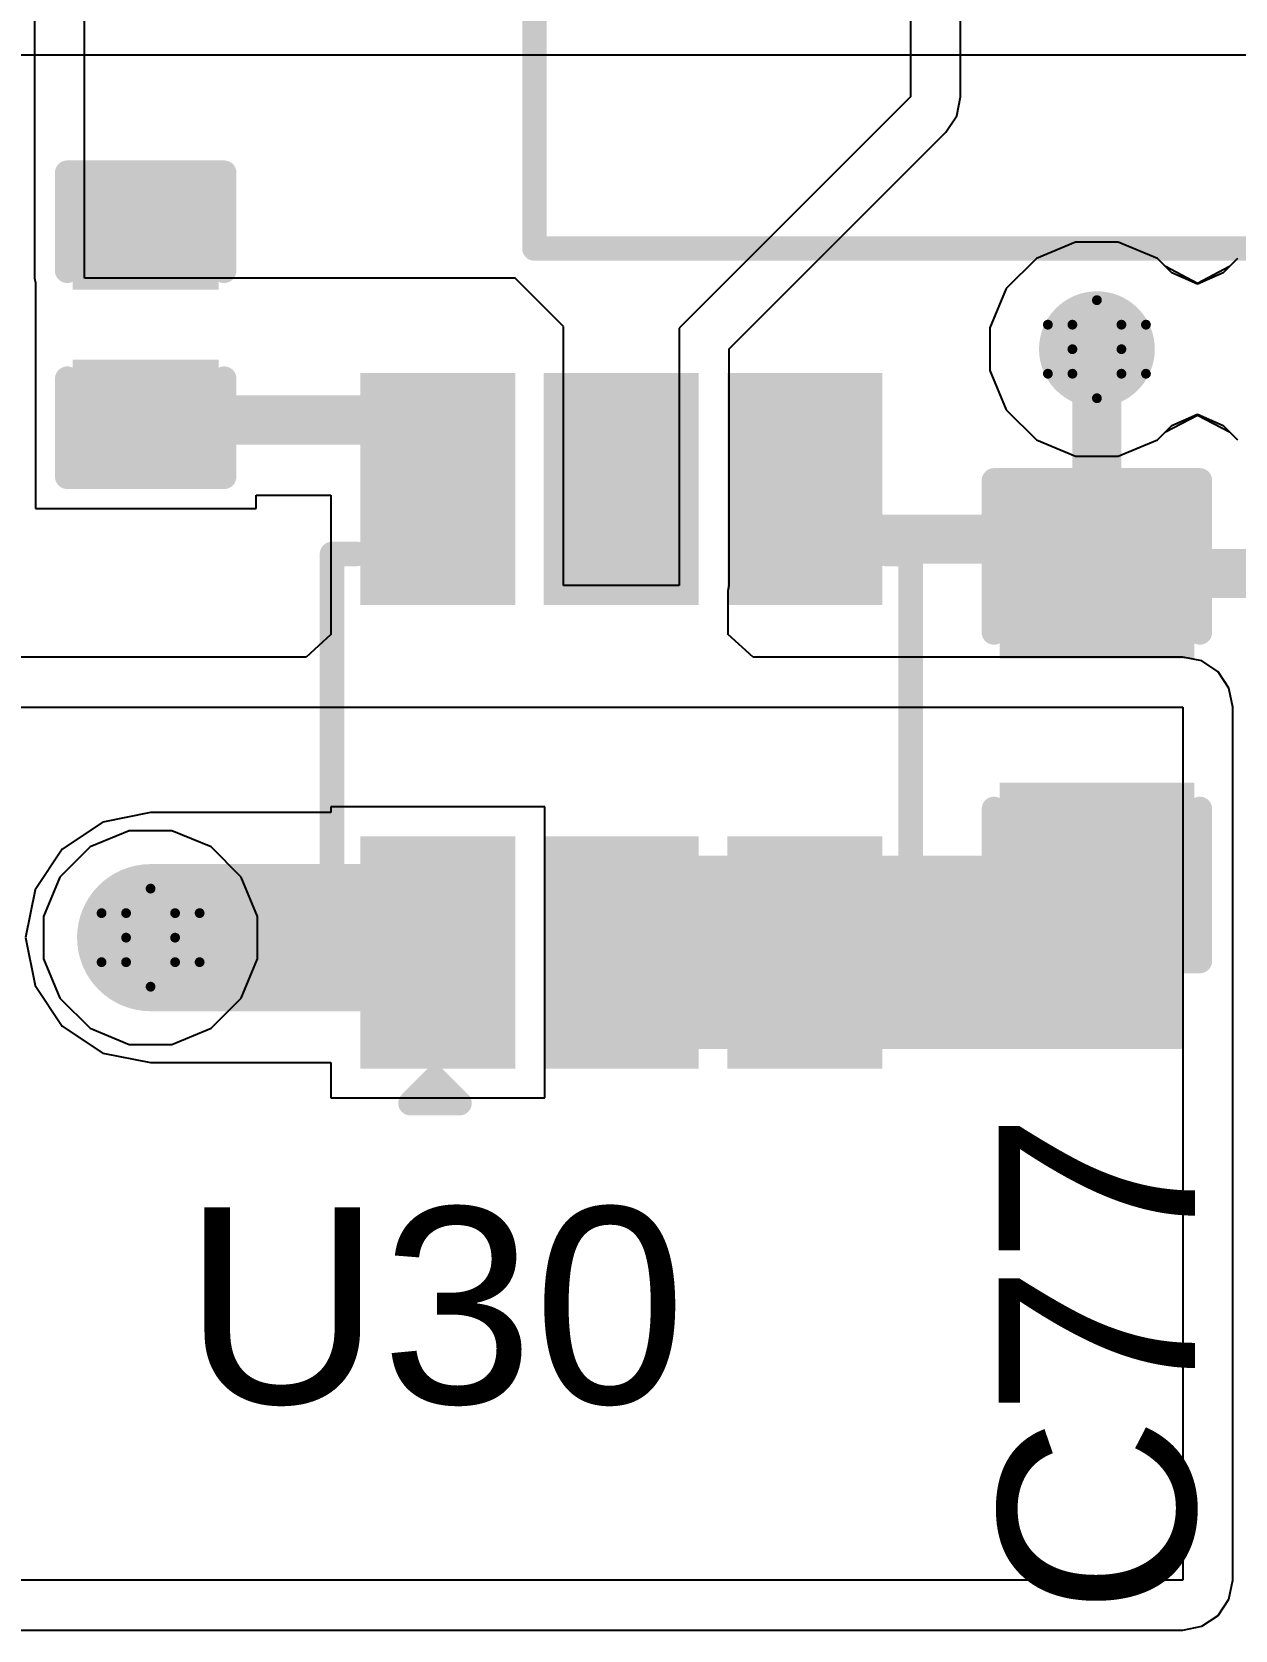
# Model space of a CAD drawing. Header units: inches. Extents: x 24 to 500, y 68 to 269.
# Drawn here: x 364.38 to 370.62, y 108.94 to 117.21 of the extents above; entities that cross this region are included whole.
import ezdxf

# ---------------------------------------------------------------- set-up
doc = ezdxf.new("R2010")
doc.units = ezdxf.units.IN
for name, color, linetype in [('Bottom Layer', 5, 'Continuous'), ('Drill Drawing', 1, 'Continuous'), ('Layer 1', 16, 'Continuous'), ('Layer 2', 76, 'Continuous'), ('Top Layer', 1, 'Continuous'), ('Top Overlay', 2, 'Continuous'), ('Top Paste', 8, 'Continuous'), ('Top Solder', 216, 'Continuous'), ('Via Holes', 16, 'Continuous')]:
    doc.layers.add(name, color=color, linetype=linetype)
doc.styles.add('Arial', font='', dxfattribs={"height": 0.2})
doc.styles.get('Arial').set_extended_font_data('Arial')

# ---------------------------------------------------------------- blocks, each defined once
blk = doc.blocks.new('TSOT_23_6_67')
at = {"layer": 'Top Layer'}
for points in [[(-1.70000041, 1.2500102), (-0.69999987, 1.2500102), (-0.69999987, 0.6500113999999999), (-1.70000041, 0.6500113999999999)], [(0.69999479, 1.2500102), (1.69999533, 1.2500102), (1.69999533, 0.6500113999999999), (0.69999479, 0.6500113999999999)], [(-1.70000041, 0.2999994), (-0.69999987, 0.2999994), (-0.69999987, -0.2999994), (-1.70000041, -0.2999994)], [(0.69999479, 0.2999994), (1.69999533, 0.2999994), (1.69999533, -0.2999994), (0.69999479, -0.2999994)], [(-1.70000041, -0.6500113999999999), (-0.69999987, -0.6500113999999999), (-0.69999987, -1.2500102), (-1.70000041, -1.2500102)], [(0.69999479, -0.6500113999999999), (1.69999533, -0.6500113999999999), (1.69999533, -1.2500102), (0.69999479, -1.2500102)]]:
    blk.add_hatch(color=1, dxfattribs=at).paths.add_polyline_path(points)
at = {"layer": 'Top Paste'}
for points in [[(-1.70000041, 1.2500102), (-0.69999987, 1.2500102), (-0.69999987, 0.6500113999999999), (-1.70000041, 0.6500113999999999)], [(0.69999479, 1.2500102), (1.69999533, 1.2500102), (1.69999533, 0.6500113999999999), (0.69999479, 0.6500113999999999)], [(-1.70000041, 0.2999994), (-0.69999987, 0.2999994), (-0.69999987, -0.2999994), (-1.70000041, -0.2999994)], [(0.69999479, 0.2999994), (1.69999533, 0.2999994), (1.69999533, -0.2999994), (0.69999479, -0.2999994)], [(-1.70000041, -0.6500113999999999), (-0.69999987, -0.6500113999999999), (-0.69999987, -1.2500102), (-1.70000041, -1.2500102)], [(0.69999479, -0.6500113999999999), (1.69999533, -0.6500113999999999), (1.69999533, -1.2500102), (0.69999479, -1.2500102)]]:
    blk.add_hatch(color=8, dxfattribs=at).paths.add_polyline_path(points)
at = {"layer": 'Top Solder'}
for points in [[(-1.80160041, 1.3516102), (-0.5983998700000001, 1.3516102), (-0.5983998700000001, 0.5484114), (-1.80160041, 0.5484114)], [(0.59839479, 1.3516102), (1.80159533, 1.3516102), (1.80159533, 0.5484114), (0.59839479, 0.5484114)], [(-1.80160041, 0.4015993999999999), (-0.5983998700000001, 0.4015993999999999), (-0.5983998700000001, -0.4015993999999999), (-1.80160041, -0.4015993999999999)], [(0.59839479, 0.4015993999999999), (1.80159533, 0.4015993999999999), (1.80159533, -0.4015993999999999), (0.59839479, -0.4015993999999999)], [(-1.80160041, -0.5484114), (-0.5983998700000001, -0.5484114), (-0.5983998700000001, -1.3516102), (-1.80160041, -1.3516102)], [(0.59839479, -0.5484114), (1.80159533, -0.5484114), (1.80159533, -1.3516102), (0.59839479, -1.3516102)]]:
    blk.add_hatch(color=216, dxfattribs=at).paths.add_polyline_path(points)
at = {"layer": 'Top Overlay'}
for points in [[(-0.8636025399999999, 1.4986, 0.127, 0.127, 0), (-0.8636025399999999, 1.3716, 0.127, 0.127, 0)], [(-0.8636025399999999, 1.4986, 0.127, 0.127, 0), (0.8635974599999999, 1.4986, 0.127, 0.127, 0)], [(0.8635974599999999, 1.4986, 0.127, 0.127, 0), (0.8635974599999999, 1.3716, 0.127, 0.127, 0)], [(-1.98120254, 1.0922, 0.127, 0.127, 0), (-1.85420254, 0.9652, 0.127, 0.127, 0)], [(-1.98120254, 1.0922, 0.127, 0.127, 0), (-1.98120254, 0.8382, 0.127, 0.127, 0)], [(-1.85420254, 0.9652, 0.127, 0.127, 0), (-1.98120254, 0.8382, 0.127, 0.127, 0)], [(-0.8636025399999999, -1.3716, 0.127, 0.127, 0), (-0.8636025399999999, -1.4986, 0.127, 0.127, 0)], [(0.8635974599999999, -1.3716, 0.127, 0.127, 0), (0.8635974599999999, -1.4986, 0.127, 0.127, 0)], [(-0.8636025399999999, -1.4986, 0.127, 0.127, 0), (0.8635974599999999, -1.4986, 0.127, 0.127, 0)]]:
    blk.add_lwpolyline(points, format="xyseb", dxfattribs=at)
for points in [[(-0.89535254, 1.4986, 0.0635, 0.0635, 1), (-0.8318525399999999, 1.4986, 0.0635, 0.0635, 1)], [(-0.89535254, 1.4986, 0.0635, 0.0635, 1), (-0.8318525399999999, 1.4986, 0.0635, 0.0635, 1)], [(0.8318474599999999, 1.4986, 0.0635, 0.0635, 1), (0.89534746, 1.4986, 0.0635, 0.0635, 1)], [(0.8318474599999999, 1.4986, 0.0635, 0.0635, 1), (0.89534746, 1.4986, 0.0635, 0.0635, 1)], [(-0.89535254, 1.3716, 0.0635, 0.0635, 1), (-0.8318525399999999, 1.3716, 0.0635, 0.0635, 1)], [(0.8318474599999999, 1.3716, 0.0635, 0.0635, 1), (0.89534746, 1.3716, 0.0635, 0.0635, 1)], [(-2.01295254, 1.0922, 0.0635, 0.0635, 1), (-1.94945254, 1.0922, 0.0635, 0.0635, 1)], [(-2.01295254, 1.0922, 0.0635, 0.0635, 1), (-1.94945254, 1.0922, 0.0635, 0.0635, 1)], [(-1.88595254, 0.9652, 0.0635, 0.0635, 1), (-1.82245254, 0.9652, 0.0635, 0.0635, 1)], [(-1.88595254, 0.9652, 0.0635, 0.0635, 1), (-1.82245254, 0.9652, 0.0635, 0.0635, 1)], [(-2.01295254, 0.8382, 0.0635, 0.0635, 1), (-1.94945254, 0.8382, 0.0635, 0.0635, 1)], [(-2.01295254, 0.8382, 0.0635, 0.0635, 1), (-1.94945254, 0.8382, 0.0635, 0.0635, 1)], [(-0.89535254, -1.3716, 0.0635, 0.0635, 1), (-0.8318525399999999, -1.3716, 0.0635, 0.0635, 1)], [(0.8318474599999999, -1.3716, 0.0635, 0.0635, 1), (0.89534746, -1.3716, 0.0635, 0.0635, 1)], [(-0.89535254, -1.4986, 0.0635, 0.0635, 1), (-0.8318525399999999, -1.4986, 0.0635, 0.0635, 1)], [(-0.89535254, -1.4986, 0.0635, 0.0635, 1), (-0.8318525399999999, -1.4986, 0.0635, 0.0635, 1)], [(0.8318474599999999, -1.4986, 0.0635, 0.0635, 1), (0.89534746, -1.4986, 0.0635, 0.0635, 1)], [(0.8318474599999999, -1.4986, 0.0635, 0.0635, 1), (0.89534746, -1.4986, 0.0635, 0.0635, 1)]]:
    blk.add_lwpolyline(points, format="xyseb", close=True, dxfattribs=at)
blk = doc.blocks.new('YPRH0704_4R7M_175')
at = {"layer": 'Top Layer'}
for points in [[(-3.999998349999999, 1.0999978), (-2.39999901, 1.0999978), (-2.39999901, -1.10000288), (-3.999998349999999, -1.10000288)], [(2.39998885, 1.0999978), (3.99998819, 1.0999978), (3.99998819, -1.10000288), (2.39998885, -1.10000288)]]:
    blk.add_hatch(color=1, dxfattribs=at).paths.add_polyline_path(points)
at = {"layer": 'Top Paste'}
for points in [[(-3.999998349999999, 1.0999978), (-2.39999901, 1.0999978), (-2.39999901, -1.10000288), (-3.999998349999999, -1.10000288)], [(2.39998885, 1.0999978), (3.99998819, 1.0999978), (3.99998819, -1.10000288), (2.39998885, -1.10000288)]]:
    blk.add_hatch(color=8, dxfattribs=at).paths.add_polyline_path(points)
at = {"layer": 'Top Solder'}
for points in [[(-4.10159835, 1.2015978), (-2.29839901, 1.2015978), (-2.29839901, -1.20160288), (-4.10159835, -1.20160288)], [(2.29838885, 1.2015978), (4.10158819, 1.2015978), (4.10158819, -1.20160288), (2.29838885, -1.20160288)]]:
    blk.add_hatch(color=216, dxfattribs=at).paths.add_polyline_path(points)
at = {"layer": 'Top Overlay'}
for points in [[(-3.64998508, 1.77799746, 0.127, 0.127, 0), (-3.64998508, 3.64997746, 0.127, 0.127, 0)], [(-3.64998508, 3.64997746, 0.127, 0.127, 0), (3.650025719999999, 3.64997746, 0.127, 0.127, 0)], [(3.650025719999999, 1.77799746, 0.127, 0.127, 0), (3.650025719999999, 3.64997746, 0.127, 0.127, 0)], [(-3.64998508, -3.64998254, 0.127, 0.127, 0), (-3.64998508, -1.77800254, 0.127, 0.127, 0)], [(3.650025719999999, -3.64998254, 0.127, 0.127, 0), (3.650025719999999, -1.77800254, 0.127, 0.127, 0)], [(-3.64998508, -3.64998254, 0.127, 0.127, 0), (3.650025719999999, -3.64998254, 0.127, 0.127, 0)]]:
    blk.add_lwpolyline(points, format="xyseb", dxfattribs=at)
for points in [[(-3.68173508, 3.64997746, 0.0635, 0.0635, 1), (-3.61823508, 3.64997746, 0.0635, 0.0635, 1)], [(-3.68173508, 3.64997746, 0.0635, 0.0635, 1), (-3.61823508, 3.64997746, 0.0635, 0.0635, 1)], [(3.61827572, 3.64997746, 0.0635, 0.0635, 1), (3.68177572, 3.64997746, 0.0635, 0.0635, 1)], [(3.61827572, 3.64997746, 0.0635, 0.0635, 1), (3.68177572, 3.64997746, 0.0635, 0.0635, 1)], [(-3.68173508, 1.77799746, 0.0635, 0.0635, 1), (-3.61823508, 1.77799746, 0.0635, 0.0635, 1)], [(3.61827572, 1.77799746, 0.0635, 0.0635, 1), (3.68177572, 1.77799746, 0.0635, 0.0635, 1)], [(-3.68173508, -1.77800254, 0.0635, 0.0635, 1), (-3.61823508, -1.77800254, 0.0635, 0.0635, 1)], [(3.61827572, -1.77800254, 0.0635, 0.0635, 1), (3.68177572, -1.77800254, 0.0635, 0.0635, 1)], [(-3.68173508, -3.64998254, 0.0635, 0.0635, 1), (-3.61823508, -3.64998254, 0.0635, 0.0635, 1)], [(-3.68173508, -3.64998254, 0.0635, 0.0635, 1), (-3.61823508, -3.64998254, 0.0635, 0.0635, 1)], [(3.61827572, -3.64998254, 0.0635, 0.0635, 1), (3.68177572, -3.64998254, 0.0635, 0.0635, 1)], [(3.61827572, -3.64998254, 0.0635, 0.0635, 1), (3.68177572, -3.64998254, 0.0635, 0.0635, 1)]]:
    blk.add_lwpolyline(points, format="xyseb", close=True, dxfattribs=at)
blk = doc.blocks.new('C___0603_235')
at = {"layer": 'Top Layer'}
for points in [[(-0.38099746, 0.4445), (-0.38099746, -0.4445), (-1.14299746, -0.4445), (-1.14299746, 0.4445)], [(1.14300254, 0.4445), (1.14300254, -0.4445), (0.38100254, -0.4445), (0.38100254, 0.4445)]]:
    blk.add_hatch(color=1, dxfattribs=at).paths.add_polyline_path(points)
at = {"layer": 'Top Paste'}
for points in [[(-0.38099746, 0.4445), (-0.38099746, -0.4445), (-1.14299746, -0.4445), (-1.14299746, 0.4445)], [(1.14300254, 0.4445), (1.14300254, -0.4445), (0.38100254, -0.4445), (0.38100254, 0.4445)]]:
    blk.add_hatch(color=8, dxfattribs=at).paths.add_polyline_path(points)
at = {"layer": 'Top Solder'}
for points in [[(-0.32099758, 0.50449988), (-0.32099758, -0.50449988), (-1.20299734, -0.50449988), (-1.20299734, 0.50449988)], [(1.20300242, 0.50449988), (1.20300242, -0.50449988), (0.32100266, -0.50449988), (0.32100266, 0.50449988)]]:
    blk.add_hatch(color=216, dxfattribs=at).paths.add_polyline_path(points)
at = {"layer": 'Top Overlay'}
for points in [[(-1.24459746, -0.5334, 0.127, 0.127, 0), (-1.24459746, 0.5334, 0.127, 0.127, 0)], [(-0.4571974599999999, 0.5334, 0.127, 0.127, 0), (-1.24459746, 0.5334, 0.127, 0.127, 0)], [(1.24460254, 0.5334, 0.127, 0.127, 0), (0.45720254, 0.5334, 0.127, 0.127, 0)], [(1.24460254, -0.5334, 0.127, 0.127, 0), (1.24460254, 0.5334, 0.127, 0.127, 0)], [(-0.4571974599999999, -0.5334, 0.127, 0.127, 0), (-1.24459746, -0.5334, 0.127, 0.127, 0)], [(1.24460254, -0.5334, 0.127, 0.127, 0), (0.45720254, -0.5334, 0.127, 0.127, 0)]]:
    blk.add_lwpolyline(points, format="xyseb", dxfattribs=at)
for points in [[(-1.27634746, 0.5334, 0.0635, 0.0635, 1), (-1.21284746, 0.5334, 0.0635, 0.0635, 1)], [(-1.27634746, 0.5334, 0.0635, 0.0635, 1), (-1.21284746, 0.5334, 0.0635, 0.0635, 1)], [(-0.48894746, 0.5334, 0.0635, 0.0635, 1), (-0.42544746, 0.5334, 0.0635, 0.0635, 1)], [(0.42545254, 0.5334, 0.0635, 0.0635, 1), (0.4889525399999999, 0.5334, 0.0635, 0.0635, 1)], [(1.21285254, 0.5334, 0.0635, 0.0635, 1), (1.27635254, 0.5334, 0.0635, 0.0635, 1)], [(1.21285254, 0.5334, 0.0635, 0.0635, 1), (1.27635254, 0.5334, 0.0635, 0.0635, 1)], [(-1.27634746, -0.5334, 0.0635, 0.0635, 1), (-1.21284746, -0.5334, 0.0635, 0.0635, 1)], [(-1.27634746, -0.5334, 0.0635, 0.0635, 1), (-1.21284746, -0.5334, 0.0635, 0.0635, 1)], [(-0.48894746, -0.5334, 0.0635, 0.0635, 1), (-0.42544746, -0.5334, 0.0635, 0.0635, 1)], [(0.42545254, -0.5334, 0.0635, 0.0635, 1), (0.4889525399999999, -0.5334, 0.0635, 0.0635, 1)], [(1.21285254, -0.5334, 0.0635, 0.0635, 1), (1.27635254, -0.5334, 0.0635, 0.0635, 1)], [(1.21285254, -0.5334, 0.0635, 0.0635, 1), (1.27635254, -0.5334, 0.0635, 0.0635, 1)]]:
    blk.add_lwpolyline(points, format="xyseb", close=True, dxfattribs=at)
blk = doc.blocks.new('C___0402_236')
at = {"layer": 'Top Layer'}
for points in [[(-0.69849492, -0.3175), (-0.69849492, 0.3174999999999999), (-0.2412949200000001, 0.3175), (-0.2412949199999999, -0.3174999999999999)], [(0.24130508, -0.3175), (0.2413050799999999, 0.3174999999999999), (0.6985050799999999, 0.3175), (0.6985050799999999, -0.3174999999999999)]]:
    blk.add_hatch(color=1, dxfattribs=at).paths.add_polyline_path(points)
at = {"layer": 'Top Paste'}
for points in [[(-0.69849492, -0.3175), (-0.69849492, 0.3174999999999999), (-0.2412949200000001, 0.3175), (-0.2412949199999999, -0.3174999999999999)], [(0.24130508, -0.3175), (0.2413050799999999, 0.3174999999999999), (0.6985050799999999, 0.3175), (0.6985050799999999, -0.3174999999999999)]]:
    blk.add_hatch(color=8, dxfattribs=at).paths.add_polyline_path(points)
at = {"layer": 'Top Solder'}
for points in [[(-0.7584947999999999, -0.3774998800000001), (-0.7584947999999999, 0.3774998799999999), (-0.18129504, 0.3774998800000001), (-0.1812950399999999, -0.3774998799999999)], [(0.1813052000000001, -0.3774998800000001), (0.1813051999999999, 0.3774998799999999), (0.75850496, 0.3774998800000001), (0.75850496, -0.3774998799999999)]]:
    blk.add_hatch(color=216, dxfattribs=at).paths.add_polyline_path(points)
at = {"layer": 'Top Overlay'}
for points in [[(-0.27939492, 0.4064, 0.127, 0.127, 0), (-0.78739492, 0.4064, 0.127, 0.127, 0)], [(-0.78739492, -0.4064, 0.127, 0.127, 0), (-0.78739492, 0.4064, 0.127, 0.127, 0)], [(0.7874050799999999, 0.4064, 0.127, 0.127, 0), (0.27940508, 0.4064, 0.127, 0.127, 0)], [(0.7874050799999999, -0.4064, 0.127, 0.127, 0), (0.7874050799999999, 0.4064, 0.127, 0.127, 0)], [(-0.27939492, -0.4064, 0.127, 0.127, 0), (-0.78739492, -0.4064, 0.127, 0.127, 0)], [(0.7874050799999999, -0.4064, 0.127, 0.127, 0), (0.27940508, -0.4064, 0.127, 0.127, 0)]]:
    blk.add_lwpolyline(points, format="xyseb", dxfattribs=at)
for points in [[(-0.81914492, 0.4064, 0.0635, 0.0635, 1), (-0.7556449199999999, 0.4064, 0.0635, 0.0635, 1)], [(-0.81914492, 0.4064, 0.0635, 0.0635, 1), (-0.7556449199999999, 0.4064, 0.0635, 0.0635, 1)], [(-0.31114492, 0.4064, 0.0635, 0.0635, 1), (-0.24764492, 0.4064, 0.0635, 0.0635, 1)], [(0.24765508, 0.4064, 0.0635, 0.0635, 1), (0.31115508, 0.4064, 0.0635, 0.0635, 1)], [(0.75565508, 0.4064, 0.0635, 0.0635, 1), (0.8191550799999999, 0.4064, 0.0635, 0.0635, 1)], [(0.75565508, 0.4064, 0.0635, 0.0635, 1), (0.8191550799999999, 0.4064, 0.0635, 0.0635, 1)], [(-0.81914492, -0.4064, 0.0635, 0.0635, 1), (-0.7556449199999999, -0.4064, 0.0635, 0.0635, 1)], [(-0.81914492, -0.4064, 0.0635, 0.0635, 1), (-0.7556449199999999, -0.4064, 0.0635, 0.0635, 1)], [(-0.31114492, -0.4064, 0.0635, 0.0635, 1), (-0.24764492, -0.4064, 0.0635, 0.0635, 1)], [(0.24765508, -0.4064, 0.0635, 0.0635, 1), (0.31115508, -0.4064, 0.0635, 0.0635, 1)], [(0.75565508, -0.4064, 0.0635, 0.0635, 1), (0.8191550799999999, -0.4064, 0.0635, 0.0635, 1)], [(0.75565508, -0.4064, 0.0635, 0.0635, 1), (0.8191550799999999, -0.4064, 0.0635, 0.0635, 1)]]:
    blk.add_lwpolyline(points, format="xyseb", close=True, dxfattribs=at)

msp = doc.modelspace()

# ---------------------------------------------------------------- hatches: boundary and pattern name
at = {"layer": 'Bottom Layer'}
h = msp.add_hatch(color=5, dxfattribs=at)
edge = h.paths.add_edge_path()
edge.add_arc((369.9001898399999, 115.57001016), 0.2999994, 0, 360)
h = msp.add_hatch(color=5, dxfattribs=at)
edge = h.paths.add_edge_path()
edge.add_arc((364.9979999999999, 112.522), 0.2999994, 0, 360)
at = {"layer": 'Layer 1'}
h = msp.add_hatch(color=16, dxfattribs=at)
edge = h.paths.add_edge_path()
edge.add_arc((369.9001898399999, 115.57001016), 0.2999994, 0, 360)
h = msp.add_hatch(color=16, dxfattribs=at)
edge = h.paths.add_edge_path()
edge.add_arc((364.9979999999999, 112.522), 0.2999994, 0, 360)
at = {"layer": 'Layer 2'}
h = msp.add_hatch(color=76, dxfattribs=at)
edge = h.paths.add_edge_path()
edge.add_arc((369.9001898399999, 115.57001016), 0.2999994, 0, 360)
h = msp.add_hatch(color=76, dxfattribs=at)
edge = h.paths.add_edge_path()
edge.add_arc((364.9979999999999, 112.522), 0.2999994, 0, 360)
at = {"layer": 'Top Layer'}
h = msp.add_hatch(color=1, dxfattribs=at)
edge = h.paths.add_edge_path()
edge.add_arc((369.9001898399999, 115.57001016), 0.2999994, 0, 360)
msp.add_hatch(color=1, dxfattribs=at).paths.add_polyline_path([(367.1364005999999, 111.94579846), (370.3447, 111.94579846), (370.3447, 112.94580154), (367.1364005999999, 112.94580154)])
h = msp.add_hatch(color=1, dxfattribs=at)
edge = h.paths.add_edge_path()
edge.add_arc((364.9979999999999, 112.522), 0.2999994, 0, 360)
at = {"layer": 'Via Holes'}
h = msp.add_hatch(color=7, dxfattribs=at)
edge = h.paths.add_edge_path()
edge.add_arc((369.9001898399999, 115.57001016), 0.1499997, 0, 360)
h = msp.add_hatch(color=7, dxfattribs=at)
edge = h.paths.add_edge_path()
edge.add_arc((364.9979999999999, 112.522), 0.1499997, 0, 360)

# ---------------------------------------------------------------- linework, layer by layer
at = {"layer": 'Bottom Layer'}
for p, q in [((346.837, 117.094), (375.412, 117.094)), ((369.78999194, 116.12400956), (369.58637538, 116.03966886)), ((370.01038774, 116.12400956), (369.78999194, 116.12400956)), ((370.2140042999999, 116.03966886), (370.01038774, 116.12400956)), ((369.58637538, 116.03966886), (369.43053114, 115.88382462)), ((370.2882739, 115.96539926), (370.2140042999999, 116.03966886)), ((370.6277753799999, 116.03966886), (370.55350578, 115.96539926)), ((370.42088984, 115.90649666), (370.2882739, 115.96539926)), ((370.55350578, 115.96539926), (370.42088984, 115.90649666)), ((369.43053114, 115.88382462), (369.34619044, 115.68020806)), ((369.34619044, 115.68020806), (369.34619044, 115.45981226)), ((369.34619044, 115.45981226), (369.43053114, 115.2561957)), ((369.43053114, 115.2561957), (369.58637538, 115.10035146)), ((370.2882739, 115.17462106), (370.42088984, 115.23352366)), ((370.42088984, 115.23352366), (370.55350578, 115.17462106)), ((370.2140042999999, 115.10035146), (370.2882739, 115.17462106)), ((370.55350578, 115.17462106), (370.6277753799999, 115.10035146)), ((369.58637538, 115.10035146), (369.78999194, 115.01601076)), ((370.01038774, 115.01601076), (370.2140042999999, 115.10035146)), ((369.78999194, 115.01601076), (370.01038774, 115.01601076))]:
    msp.add_line(p, q, dxfattribs=at)
at = {"layer": 'Drill Drawing'}
for points in [[(369.77318984, 115.69701016, 0.0508, 0.0508, 0), (369.9001898399999, 115.82401016, 0.0508, 0.0508, 0)], [(369.9001898399999, 115.82401016, 0.0508, 0.0508, 0), (370.02718984, 115.69701016, 0.0508, 0.0508, 0)], [(369.64618984, 115.69701016, 0.0508, 0.0508, 0), (369.77318984, 115.57001016, 0.0508, 0.0508, 0)], [(369.64618984, 115.69701016, 0.0508, 0.0508, 0), (369.77318984, 115.69701016, 0.0508, 0.0508, 0)], [(370.02718984, 115.69701016, 0.0508, 0.0508, 0), (370.15418984, 115.69701016, 0.0508, 0.0508, 0)], [(370.02718984, 115.57001016, 0.0508, 0.0508, 0), (370.15418984, 115.69701016, 0.0508, 0.0508, 0)], [(369.64618984, 115.44301016, 0.0508, 0.0508, 0), (369.77318984, 115.57001016, 0.0508, 0.0508, 0)], [(370.02718984, 115.57001016, 0.0508, 0.0508, 0), (370.15418984, 115.44301016, 0.0508, 0.0508, 0)], [(369.64618984, 115.44301016, 0.0508, 0.0508, 0), (369.77318984, 115.44301016, 0.0508, 0.0508, 0)], [(369.77318984, 115.44301016, 0.0508, 0.0508, 0), (369.9001898399999, 115.31601016, 0.0508, 0.0508, 0)], [(369.9001898399999, 115.31601016, 0.0508, 0.0508, 0), (370.02718984, 115.44301016, 0.0508, 0.0508, 0)], [(370.02718984, 115.44301016, 0.0508, 0.0508, 0), (370.15418984, 115.44301016, 0.0508, 0.0508, 0)], [(364.871, 112.649, 0.0508, 0.0508, 0), (364.9979999999999, 112.776, 0.0508, 0.0508, 0)], [(364.9979999999999, 112.776, 0.0508, 0.0508, 0), (365.125, 112.649, 0.0508, 0.0508, 0)], [(364.744, 112.649, 0.0508, 0.0508, 0), (364.871, 112.522, 0.0508, 0.0508, 0)], [(364.744, 112.649, 0.0508, 0.0508, 0), (364.871, 112.649, 0.0508, 0.0508, 0)], [(365.125, 112.649, 0.0508, 0.0508, 0), (365.252, 112.649, 0.0508, 0.0508, 0)], [(365.125, 112.522, 0.0508, 0.0508, 0), (365.252, 112.649, 0.0508, 0.0508, 0)], [(364.744, 112.395, 0.0508, 0.0508, 0), (364.871, 112.522, 0.0508, 0.0508, 0)], [(365.125, 112.522, 0.0508, 0.0508, 0), (365.252, 112.395, 0.0508, 0.0508, 0)], [(364.744, 112.395, 0.0508, 0.0508, 0), (364.871, 112.395, 0.0508, 0.0508, 0)], [(364.871, 112.395, 0.0508, 0.0508, 0), (364.9979999999999, 112.268, 0.0508, 0.0508, 0)], [(364.9979999999999, 112.268, 0.0508, 0.0508, 0), (365.125, 112.395, 0.0508, 0.0508, 0)], [(365.125, 112.395, 0.0508, 0.0508, 0), (365.252, 112.395, 0.0508, 0.0508, 0)]]:
    msp.add_lwpolyline(points, format="xyseb", dxfattribs=at)
for points in [[(369.88748984, 115.82401016, 0.0254, 0.0254, 1), (369.91288984, 115.82401016, 0.0254, 0.0254, 1)], [(369.88748984, 115.82401016, 0.0254, 0.0254, 1), (369.91288984, 115.82401016, 0.0254, 0.0254, 1)], [(369.63348984, 115.69701016, 0.0254, 0.0254, 1), (369.65888984, 115.69701016, 0.0254, 0.0254, 1)], [(369.63348984, 115.69701016, 0.0254, 0.0254, 1), (369.65888984, 115.69701016, 0.0254, 0.0254, 1)], [(369.76048984, 115.69701016, 0.0254, 0.0254, 1), (369.78588984, 115.69701016, 0.0254, 0.0254, 1)], [(369.76048984, 115.69701016, 0.0254, 0.0254, 1), (369.78588984, 115.69701016, 0.0254, 0.0254, 1)], [(370.01448984, 115.69701016, 0.0254, 0.0254, 1), (370.03988984, 115.69701016, 0.0254, 0.0254, 1)], [(370.01448984, 115.69701016, 0.0254, 0.0254, 1), (370.03988984, 115.69701016, 0.0254, 0.0254, 1)], [(370.14148984, 115.69701016, 0.0254, 0.0254, 1), (370.16688984, 115.69701016, 0.0254, 0.0254, 1)], [(370.14148984, 115.69701016, 0.0254, 0.0254, 1), (370.16688984, 115.69701016, 0.0254, 0.0254, 1)], [(369.76048984, 115.57001016, 0.0254, 0.0254, 1), (369.78588984, 115.57001016, 0.0254, 0.0254, 1)], [(369.76048984, 115.57001016, 0.0254, 0.0254, 1), (369.78588984, 115.57001016, 0.0254, 0.0254, 1)], [(370.01448984, 115.57001016, 0.0254, 0.0254, 1), (370.03988984, 115.57001016, 0.0254, 0.0254, 1)], [(370.01448984, 115.57001016, 0.0254, 0.0254, 1), (370.03988984, 115.57001016, 0.0254, 0.0254, 1)], [(369.63348984, 115.44301016, 0.0254, 0.0254, 1), (369.65888984, 115.44301016, 0.0254, 0.0254, 1)], [(369.63348984, 115.44301016, 0.0254, 0.0254, 1), (369.65888984, 115.44301016, 0.0254, 0.0254, 1)], [(369.76048984, 115.44301016, 0.0254, 0.0254, 1), (369.78588984, 115.44301016, 0.0254, 0.0254, 1)], [(369.76048984, 115.44301016, 0.0254, 0.0254, 1), (369.78588984, 115.44301016, 0.0254, 0.0254, 1)], [(370.01448984, 115.44301016, 0.0254, 0.0254, 1), (370.03988984, 115.44301016, 0.0254, 0.0254, 1)], [(370.01448984, 115.44301016, 0.0254, 0.0254, 1), (370.03988984, 115.44301016, 0.0254, 0.0254, 1)], [(370.14148984, 115.44301016, 0.0254, 0.0254, 1), (370.16688984, 115.44301016, 0.0254, 0.0254, 1)], [(370.14148984, 115.44301016, 0.0254, 0.0254, 1), (370.16688984, 115.44301016, 0.0254, 0.0254, 1)], [(369.88748984, 115.31601016, 0.0254, 0.0254, 1), (369.91288984, 115.31601016, 0.0254, 0.0254, 1)], [(369.88748984, 115.31601016, 0.0254, 0.0254, 1), (369.91288984, 115.31601016, 0.0254, 0.0254, 1)], [(364.9853, 112.776, 0.0254, 0.0254, 1), (365.0107, 112.776, 0.0254, 0.0254, 1)], [(364.9853, 112.776, 0.0254, 0.0254, 1), (365.0107, 112.776, 0.0254, 0.0254, 1)], [(364.7313, 112.649, 0.0254, 0.0254, 1), (364.7567, 112.649, 0.0254, 0.0254, 1)], [(364.7313, 112.649, 0.0254, 0.0254, 1), (364.7567, 112.649, 0.0254, 0.0254, 1)], [(364.8583, 112.649, 0.0254, 0.0254, 1), (364.8837, 112.649, 0.0254, 0.0254, 1)], [(364.8583, 112.649, 0.0254, 0.0254, 1), (364.8837, 112.649, 0.0254, 0.0254, 1)], [(365.1122999999999, 112.649, 0.0254, 0.0254, 1), (365.1377, 112.649, 0.0254, 0.0254, 1)], [(365.1122999999999, 112.649, 0.0254, 0.0254, 1), (365.1377, 112.649, 0.0254, 0.0254, 1)], [(365.2393, 112.649, 0.0254, 0.0254, 1), (365.2646999999999, 112.649, 0.0254, 0.0254, 1)], [(365.2393, 112.649, 0.0254, 0.0254, 1), (365.2646999999999, 112.649, 0.0254, 0.0254, 1)], [(364.8583, 112.522, 0.0254, 0.0254, 1), (364.8837, 112.522, 0.0254, 0.0254, 1)], [(364.8583, 112.522, 0.0254, 0.0254, 1), (364.8837, 112.522, 0.0254, 0.0254, 1)], [(365.1122999999999, 112.522, 0.0254, 0.0254, 1), (365.1377, 112.522, 0.0254, 0.0254, 1)], [(365.1122999999999, 112.522, 0.0254, 0.0254, 1), (365.1377, 112.522, 0.0254, 0.0254, 1)], [(364.7313, 112.395, 0.0254, 0.0254, 1), (364.7567, 112.395, 0.0254, 0.0254, 1)], [(364.7313, 112.395, 0.0254, 0.0254, 1), (364.7567, 112.395, 0.0254, 0.0254, 1)], [(364.8583, 112.395, 0.0254, 0.0254, 1), (364.8837, 112.395, 0.0254, 0.0254, 1)], [(364.8583, 112.395, 0.0254, 0.0254, 1), (364.8837, 112.395, 0.0254, 0.0254, 1)], [(365.1122999999999, 112.395, 0.0254, 0.0254, 1), (365.1377, 112.395, 0.0254, 0.0254, 1)], [(365.1122999999999, 112.395, 0.0254, 0.0254, 1), (365.1377, 112.395, 0.0254, 0.0254, 1)], [(365.2393, 112.395, 0.0254, 0.0254, 1), (365.2646999999999, 112.395, 0.0254, 0.0254, 1)], [(365.2393, 112.395, 0.0254, 0.0254, 1), (365.2646999999999, 112.395, 0.0254, 0.0254, 1)], [(364.9853, 112.268, 0.0254, 0.0254, 1), (365.0107, 112.268, 0.0254, 0.0254, 1)], [(364.9853, 112.268, 0.0254, 0.0254, 1), (365.0107, 112.268, 0.0254, 0.0254, 1)]]:
    msp.add_lwpolyline(points, format="xyseb", close=True, dxfattribs=at)
at = {"layer": 'Layer 1'}
for p, q in [((364.8878021, 113.0759994), (364.6841855399999, 112.9916587)), ((365.1081979, 113.0759994), (364.8878021, 113.0759994)), ((365.3118144599999, 112.9916587), (365.1081979, 113.0759994)), ((364.6841855399999, 112.9916587), (364.5283413, 112.83581446)), ((365.4676587, 112.83581446), (365.3118144599999, 112.9916587)), ((364.5283413, 112.83581446), (364.4440006, 112.6321979)), ((365.5519994, 112.6321979), (365.4676587, 112.83581446)), ((364.4440006, 112.6321979), (364.4440006, 112.4118021)), ((365.5519994, 112.4118021), (365.5519994, 112.6321979)), ((364.4440006, 112.4118021), (364.5283413, 112.20818554)), ((365.4676587, 112.20818554), (365.5519994, 112.4118021)), ((364.5283413, 112.20818554), (364.6841855399999, 112.0523413)), ((365.3118144599999, 112.0523413), (365.4676587, 112.20818554)), ((364.6841855399999, 112.0523413), (364.8878021, 111.9680006)), ((365.1081979, 111.9680006), (365.3118144599999, 112.0523413)), ((364.8878021, 111.9680006), (365.1081979, 111.9680006))]:
    msp.add_line(p, q, dxfattribs=at)
at = {"layer": 'Layer 2'}
for p, q in [((369.78999194, 116.12400956), (369.58637538, 116.03966886)), ((370.01038774, 116.12400956), (369.78999194, 116.12400956)), ((370.2140042999999, 116.03966886), (370.01038774, 116.12400956)), ((369.58637538, 116.03966886), (369.43053114, 115.88382462)), ((370.25495418, 115.99871898), (370.2140042999999, 116.03966886)), ((370.42088984, 115.91085276), (370.25495418, 115.99871898)), ((370.5868255, 115.99871898), (370.42088984, 115.91085276)), ((370.6277753799999, 116.03966886), (370.5868255, 115.99871898)), ((369.43053114, 115.88382462), (369.34619044, 115.68020806)), ((369.34619044, 115.68020806), (369.34619044, 115.45981226)), ((369.34619044, 115.45981226), (369.43053114, 115.2561957)), ((369.43053114, 115.2561957), (369.58637538, 115.10035146)), ((370.25495418, 115.14130134), (370.42088984, 115.22916756)), ((370.42088984, 115.22916756), (370.5868255, 115.14130134)), ((370.2140042999999, 115.10035146), (370.25495418, 115.14130134)), ((370.5868255, 115.14130134), (370.6277753799999, 115.10035146)), ((369.58637538, 115.10035146), (369.78999194, 115.01601076)), ((370.01038774, 115.01601076), (370.2140042999999, 115.10035146)), ((369.78999194, 115.01601076), (370.01038774, 115.01601076)), ((364.8878021, 113.0759994), (364.6841855399999, 112.9916587)), ((365.1081979, 113.0759994), (364.8878021, 113.0759994)), ((365.3118144599999, 112.9916587), (365.1081979, 113.0759994)), ((364.6841855399999, 112.9916587), (364.5283413, 112.83581446)), ((365.4676587, 112.83581446), (365.3118144599999, 112.9916587)), ((364.5283413, 112.83581446), (364.4440006, 112.6321979)), ((365.5519994, 112.6321979), (365.4676587, 112.83581446)), ((364.4440006, 112.6321979), (364.4440006, 112.4118021)), ((365.5519994, 112.4118021), (365.5519994, 112.6321979)), ((364.4440006, 112.4118021), (364.5283413, 112.20818554)), ((365.4676587, 112.20818554), (365.5519994, 112.4118021)), ((364.5283413, 112.20818554), (364.6841855399999, 112.0523413)), ((365.3118144599999, 112.0523413), (365.4676587, 112.20818554)), ((364.6841855399999, 112.0523413), (364.8878021, 111.9680006)), ((365.1081979, 111.9680006), (365.3118144599999, 112.0523413)), ((364.8878021, 111.9680006), (365.1081979, 111.9680006))]:
    msp.add_line(p, q, dxfattribs=at)
at = {"layer": 'Top Layer'}
for p, q in [((364.39610128, 121.0564), (364.39611398, 115.93801044)), ((364.65508984, 115.93801044), (364.65507714, 121.0564)), ((368.93498984, 121.05641016), (368.93498984, 116.87742944)), ((369.1939657, 116.87742944), (369.1939657, 121.05641016)), ((368.93498984, 116.87742944), (367.73638924, 115.67882884)), ((369.17425276, 116.77832372), (369.1939657, 116.87742944)), ((369.11811368, 116.6943056), (369.17425276, 116.77832372)), ((367.9953651, 115.57155702), (369.11811368, 116.6943056)), ((364.39611398, 115.93801044), (364.4011, 115.91294318)), ((364.4011, 115.91294318), (364.4011, 114.7441952)), ((366.88665764, 115.93801044), (364.65508984, 115.93801044)), ((367.13639044, 115.68827764), (366.88665764, 115.93801044)), ((367.13639044, 114.3458089), (367.13639044, 115.68827764)), ((367.73638924, 115.67882884), (367.73638924, 114.3458089)), ((367.9953651, 114.3458089), (367.9953651, 115.57155702)), ((365.5441, 114.7441952), (365.5441, 114.8147691)), ((365.5441, 114.8147691), (365.9323898, 114.8147691)), ((365.9323898, 114.8147691), (365.9323898, 114.1525784)), ((364.4011, 114.7441952), (365.5441, 114.7441952)), ((367.73638924, 114.3458089), (367.13639044, 114.3458089)), ((367.9903994, 114.32084324), (367.9953651, 114.3458089)), ((367.9903994, 114.1525784), (367.9903994, 114.32084324)), ((365.9323898, 114.1525784), (365.93238726, 114.0917962)), ((367.99040194, 114.0917962), (367.9903994, 114.1525784)), ((365.93238726, 114.0917962), (365.80306062, 113.97477586)), ((368.11972858, 113.97477586), (367.99040194, 114.0917962)), ((365.80306062, 113.97477586), (349.00097586, 113.97477586)), ((370.3447, 113.97477586), (368.11972858, 113.97477586)), ((370.44380572, 113.95506292), (370.3447, 113.97477586)), ((370.52782384, 113.89892384), (370.44380572, 113.95506292)), ((370.58396292, 113.81490572), (370.52782384, 113.89892384)), ((370.60367586, 113.7158), (370.58396292, 113.81490572)), ((348.742, 113.7158), (370.3447, 113.7158)), ((370.3447, 113.7158), (370.3447, 109.1946)), ((370.60367586, 109.1946), (370.60367586, 113.7158)), ((364.9979999999999, 113.16944092), (364.7502357, 113.1201573)), ((365.9323898, 113.16944092), (364.9979999999999, 113.16944092)), ((367.0403886, 113.199799), (365.9323898, 113.199799)), ((365.9323898, 113.199799), (365.9323898, 113.16944092)), ((367.0403886, 111.691801), (367.0403886, 113.199799)), ((364.7502357, 113.1201573), (364.5401904, 112.9798096)), ((364.5401904, 112.9798096), (364.3998427, 112.7697643)), ((364.3998427, 112.7697643), (364.35055908, 112.522)), ((364.35055908, 112.522), (364.3998427, 112.2742357)), ((364.3998427, 112.2742357), (364.5401904, 112.0641904)), ((364.5401904, 112.0641904), (364.7502357, 111.9238427)), ((364.7502357, 111.9238427), (364.9979999999999, 111.87455908)), ((364.9979999999999, 111.87455908), (365.9323898, 111.87455908)), ((365.9323898, 111.87455908), (365.9323898, 111.691801)), ((365.9323898, 111.691801), (367.0403886, 111.691801)), ((370.3447, 109.1946), (348.742, 109.1946)), ((370.58396292, 109.09549428), (370.60367586, 109.1946)), ((370.52782384, 109.01147616), (370.58396292, 109.09549428)), ((349.00097586, 108.93562414), (370.3447, 108.93562414)), ((370.3447, 108.93562414), (370.44380572, 108.95533708)), ((370.44380572, 108.95533708), (370.52782384, 109.01147616))]:
    msp.add_line(p, q, dxfattribs=at)
for points in [[(369.9001898399999, 114.40780776, 0.254, 0.254, 0), (369.9001898399999, 115.57001016, 0.254, 0.254, 0)], [(364.97258984, 115.22680536, 0.254, 0.254, 0), (364.99616104, 115.20323416, 0.254, 0.254, 0)], [(364.99616104, 115.20323416, 0.254, 0.254, 0), (366.31337964, 115.20323416, 0.254, 0.254, 0)], [(366.31337964, 115.20323416, 0.254, 0.254, 0), (366.48637904, 115.03023476, 0.254, 0.254, 0)], [(366.48637904, 114.84580536, 0.254, 0.254, 0), (366.48637904, 115.03023476, 0.254, 0.254, 0)], [(368.3864108, 114.58658312, 0.254, 0.254, 0), (368.3864108, 114.8457952, 0.254, 0.254, 0)], [(368.3864108, 114.58658312, 0.254, 0.254, 0), (369.65908288, 114.58658312, 0.254, 0.254, 0)], [(369.9001898399999, 114.40780776, 0.254, 0.254, 0), (369.9002, 114.4077976, 0.254, 0.254, 0)], [(369.9002, 114.4077976, 0.254, 0.254, 0), (371.7789872, 114.4077976, 0.254, 0.254, 0)], [(364.9979999999999, 112.522, 0.7619999999999999, 0.7619999999999999, 0), (366.30907688, 112.522, 0.7619999999999999, 0.7619999999999999, 0)], [(366.30907688, 112.522, 0.7619999999999999, 0.7619999999999999, 0), (366.31810912, 112.51296776, 0.7619999999999999, 0.7619999999999999, 0)], [(366.31810912, 112.51296776, 0.254, 0.254, 0), (366.4192214399999, 112.51296776, 0.254, 0.254, 0)], [(366.4192214399999, 112.51296776, 0.254, 0.254, 0), (366.48637904, 112.44581016, 0.254, 0.254, 0)]]:
    msp.add_lwpolyline(points, format="xyseb", dxfattribs=at)
for points in [[(369.83668984, 115.57001016, 0.127, 0.127, 1), (369.96368984, 115.57001016, 0.127, 0.127, 1)], [(364.90908984, 115.22680536, 0.127, 0.127, 1), (365.03608984, 115.22680536, 0.127, 0.127, 1)], [(364.93266104, 115.20323416, 0.127, 0.127, 1), (365.05966104, 115.20323416, 0.127, 0.127, 1)], [(364.93266104, 115.20323416, 0.127, 0.127, 1), (365.05966104, 115.20323416, 0.127, 0.127, 1)], [(366.24987964, 115.20323416, 0.127, 0.127, 1), (366.37687964, 115.20323416, 0.127, 0.127, 1)], [(366.24987964, 115.20323416, 0.127, 0.127, 1), (366.37687964, 115.20323416, 0.127, 0.127, 1)], [(366.42287904, 115.03023476, 0.127, 0.127, 1), (366.54987904, 115.03023476, 0.127, 0.127, 1)], [(366.42287904, 115.03023476, 0.127, 0.127, 1), (366.54987904, 115.03023476, 0.127, 0.127, 1)], [(366.42287904, 114.84580536, 0.127, 0.127, 1), (366.54987904, 114.84580536, 0.127, 0.127, 1)], [(368.3229108, 114.8457952, 0.127, 0.127, 1), (368.4499108, 114.8457952, 0.127, 0.127, 1)], [(368.3229108, 114.58658312, 0.127, 0.127, 1), (368.4499108, 114.58658312, 0.127, 0.127, 1)], [(368.3229108, 114.58658312, 0.127, 0.127, 1), (368.4499108, 114.58658312, 0.127, 0.127, 1)], [(369.59558288, 114.58658312, 0.127, 0.127, 1), (369.7225828799999, 114.58658312, 0.127, 0.127, 1)], [(369.83668984, 114.40780776, 0.127, 0.127, 1), (369.96368984, 114.40780776, 0.127, 0.127, 1)], [(369.83668984, 114.40780776, 0.127, 0.127, 1), (369.96368984, 114.40780776, 0.127, 0.127, 1)], [(369.8367, 114.4077976, 0.127, 0.127, 1), (369.9637, 114.4077976, 0.127, 0.127, 1)], [(369.8367, 114.4077976, 0.127, 0.127, 1), (369.9637, 114.4077976, 0.127, 0.127, 1)], [(364.8075, 112.522, 0.3809999999999999, 0.3809999999999999, 1), (365.1885, 112.522, 0.3809999999999999, 0.3809999999999999, 1)], [(366.11857688, 112.522, 0.3809999999999999, 0.3809999999999999, 1), (366.49957688, 112.522, 0.3809999999999999, 0.3809999999999999, 1)], [(366.11857688, 112.522, 0.3809999999999999, 0.3809999999999999, 1), (366.49957688, 112.522, 0.3809999999999999, 0.3809999999999999, 1)], [(366.12760912, 112.51296776, 0.3809999999999999, 0.3809999999999999, 1), (366.50860912, 112.51296776, 0.3809999999999999, 0.3809999999999999, 1)], [(366.2546091199999, 112.51296776, 0.127, 0.127, 1), (366.38160912, 112.51296776, 0.127, 0.127, 1)], [(366.35572144, 112.51296776, 0.127, 0.127, 1), (366.48272144, 112.51296776, 0.127, 0.127, 1)], [(366.35572144, 112.51296776, 0.127, 0.127, 1), (366.48272144, 112.51296776, 0.127, 0.127, 1)], [(366.42287904, 112.44581016, 0.127, 0.127, 1), (366.54987904, 112.44581016, 0.127, 0.127, 1)]]:
    msp.add_lwpolyline(points, format="xyseb", close=True, dxfattribs=at)

# ---------------------------------------------------------------- block references
msp.add_blockref('YPRH0704_4R7M_175', (370.63639868, 119.74180014))
for name, p, rotation in [('C___0402_236', (364.9726, 115.69670028), 270), ('TSOT_23_6_67', (367.4363999999999, 113.64580014), 90), ('C___0603_235', (369.9002, 113.64580014), 270)]:
    msp.add_blockref(name, p, dxfattribs=dict(rotation=rotation))

# ---------------------------------------------------------------- texts
at = {"layer": 'Top Overlay', "style": 'Arial'}
msp.add_text('C77', height=1.016, rotation=90, dxfattribs=at).set_placement((370.40803236, 109.01497374))
msp.add_text('U30', height=1.016, dxfattribs=at).set_placement((365.16777106, 110.1091651))

doc.saveas('drawing.dxf')
